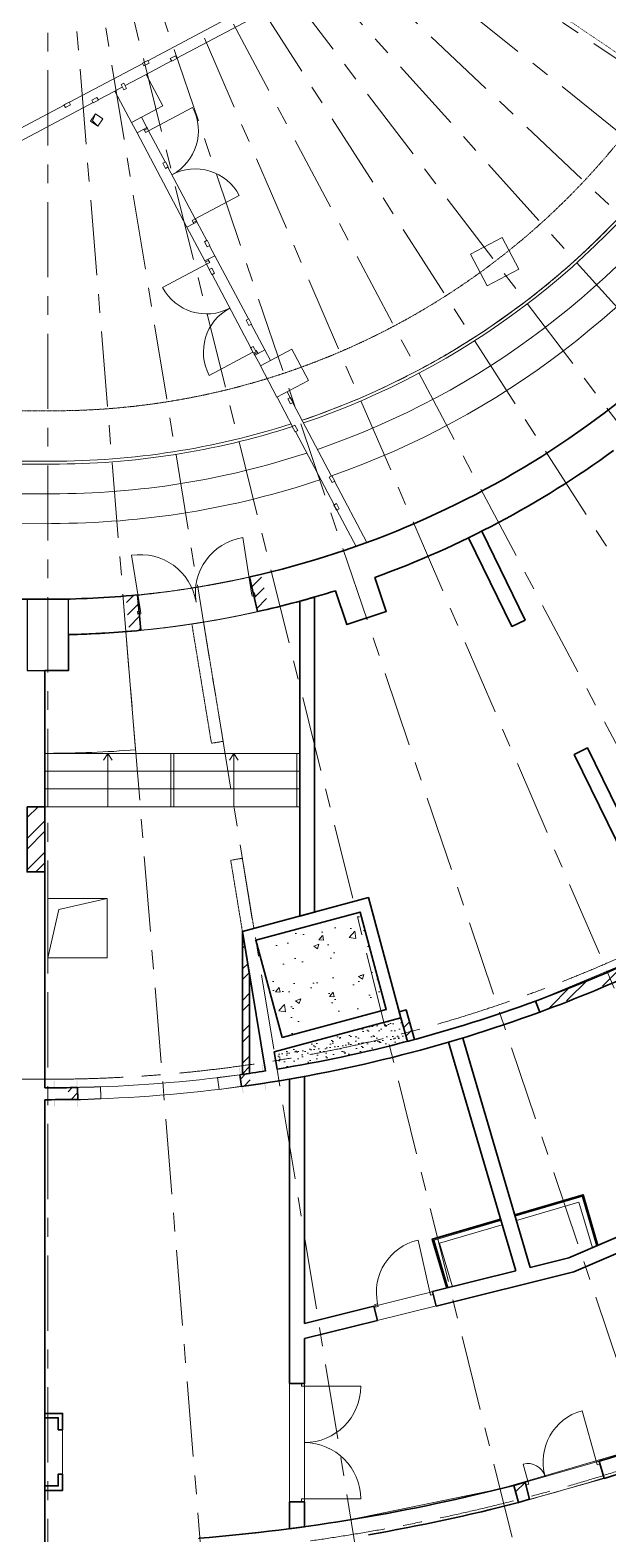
# Model space of a CAD drawing. Header units: millimetres. Extents: x -813692 to 807431, y 0 to 1813163.
# Drawn here: x 991 to 10742, y 852504 to 877884 of the extents above; entities that cross this region are included whole.
import ezdxf

# ---------------------------------------------------------------- set-up
doc = ezdxf.new("R2010")
doc.units = ezdxf.units.MM
for name, pattern in [('__Линия сетки__ш12_5 п3_0 ш3_0 п3_0_', [21.5, 12.5, -3, 3, -3]), ('Dashed', [5.644444, 2.822222, -2.822222]), ('KRST_Пунктир__т0_0 п1_0_', [1, 0, -1]), ('ГОСТ 2.303 4', [7, 5, -2, 0]), ('Линия сетки', [22.225, 12.7, -3.175, 3.175, -3.175])]:
    doc.linetypes.add(name, pattern=pattern)
for name, color, linetype, lineweight in [('A-ANNO-DIMS', 7, 'Continuous', 9), ('KR_0.09', 252, 'Continuous', 0), ('KR_0.2', 252, 'Continuous', 20), ('KR_0.35', 252, 'Continuous', 35), ('KR_0.5', 252, 'Continuous', 50), ('KR_strih', 252, 'Continuous', 0), ('S-GRID', 252, 'Continuous', 9), ('АР_двери', 252, 'Continuous', 0), ('АР_демонт.несущ', 252, 'ГОСТ 2.303 4', 20), ('АР_закладка проемов', 252, 'Continuous', 30), ('АР_кирпич120', 252, 'Continuous', 30), ('АР_кирпич250', 252, 'Continuous', 30), ('АР_кирпичные перегородки 120', 252, 'Continuous', 30), ('АР_монолит', 252, 'Continuous', 50), ('АР_Площади', 252, 'Continuous', 0), ('АР_тонкая линия', 252, 'Continuous', 5)]:
    doc.layers.add(name, color=color, linetype=linetype, lineweight=lineweight)
doc.layers.add('АР_обшивка коробов', color=252, linetype='Continuous')
pattern_1 = [(45, (-423586.43, -213449), (-89.802561, 89.802561), [])]
pattern_2 = [(45, (-1241.95, 1181845.07), (-265.16504, 265.16504), []), (45, (-1065.17, 1181845.07), (-265.16504, 265.16504), [])]

# ---------------------------------------------------------------- blocks, each defined once
blk = doc.blocks.new('КР_подвал')
at = {"layer": 'KR_0.09', "linetype": 'Continuous', "ltscale": 50}
h = blk.add_hatch(dxfattribs=at)
h.set_pattern_fill('BOUNDHATCH', color=256, scale=50, style=0, pattern_type=2)
h.set_pattern_definition([(45, (-423690.28, -213472.58), (-112.2532, 112.2532), [])])
h.paths.add_polyline_path([(242186, 84441), (242051, 85025), (242051, 85025), (242246, 85070), (242381, 84486)], flags=0)
h = blk.add_hatch(dxfattribs=at)
h.set_pattern_fill('BOUNDHATCH', color=256, scale=50, style=0, pattern_type=2)
h.set_pattern_definition([(45, (-423483.53, -213439.3), (-112.2532, 112.2532), [])])
h.paths.add_polyline_path([(240220, 84126), (240166, 84724), (240166, 84724), (239967, 84706), (240021, 84108)], flags=0)
at = {"layer": 'KR_0.09', "linetype": 'Continuous', "ltscale": 40}
h = blk.add_hatch(dxfattribs=at)
h.set_pattern_fill('BOUNDHATCH', color=256, scale=40, style=0, pattern_type=2)
h.set_pattern_definition(pattern_1)
h.paths.add_polyline_path([(241919, 76428), (241891, 76626), (241891, 76626), (242050, 76648), (242077, 76450)], flags=0)
h = blk.add_hatch(dxfattribs=at)
h.set_pattern_fill('BOUNDHATCH', color=256, scale=40, style=0, pattern_type=2)
h.set_pattern_definition(pattern_1)
h.paths.add_polyline_path([(239154, 76210), (239150, 76410), (239150, 76410), (238990, 76407), (238994, 76207)], flags=0)
at = {"layer": 'KR_0.5', "ltscale": 200}
h = blk.add_hatch(color=256, dxfattribs=at)
h.dxf.hatch_style = 1
edge = h.paths.add_edge_path()
edge.add_line((241904, 76636), (242273, 76690))
edge.add_arc((242273, 76690), 0.123, 278.2936, 368.2936)
edge.add_line((242273, 76690), (242257, 76796))
edge.add_line((242257, 76796), (242271, 76798))
edge.add_line((242271, 76798), (242287, 76684))
edge.add_line((242287, 76684), (241891, 76626))
edge.add_line((241891, 76626), (241875, 76740))
edge.add_line((241875, 76740), (241888, 76742))
edge.add_line((241888, 76742), (241904, 76636))
edge.add_arc((241904, 76636), 0.123, 188.2936, 278.2936)
h = blk.add_hatch(color=256, dxfattribs=at)
h.dxf.hatch_style = 1
edge = h.paths.add_edge_path()
edge.add_line((238764, 76413), (239136, 76418))
edge.add_arc((239136, 76418), 0.123, 270.7224, 360.7224)
edge.add_line((239136, 76418), (239135, 76525))
edge.add_line((239135, 76525), (239149, 76525))
edge.add_line((239149, 76525), (239150, 76410))
edge.add_line((239150, 76410), (238750, 76405))
edge.add_line((238750, 76405), (238749, 76520))
edge.add_line((238749, 76520), (238762, 76520))
edge.add_line((238762, 76520), (238763, 76413))
edge.add_arc((238764, 76413), 0.123, 180.7224, 270.7224)
h = blk.add_hatch(color=256, dxfattribs=at)
h.dxf.hatch_style = 1
edge = h.paths.add_edge_path()
edge.add_line((241937, 76423), (242305, 76477))
edge.add_arc((242305, 76476), 0.123, 8.2961, 98.2961, ccw=False)
edge.add_line((242306, 76476), (242321, 76371))
edge.add_line((242321, 76371), (242334, 76373))
edge.add_line((242334, 76373), (242318, 76486))
edge.add_line((242318, 76486), (241922, 76429))
edge.add_line((241922, 76429), (241939, 76315))
edge.add_line((241939, 76315), (241952, 76317))
edge.add_line((241952, 76317), (241937, 76423))
edge.add_arc((241937, 76423), 0.123, 98.2961, 188.2961, ccw=False)
h = blk.add_hatch(color=256, dxfattribs=at)
h.dxf.hatch_style = 1
edge = h.paths.add_edge_path()
edge.add_line((238768, 76197), (239141, 76202))
edge.add_arc((239141, 76202), 0.123, 0.7248, 90.7248, ccw=False)
edge.add_line((239141, 76202), (239142, 76095))
edge.add_line((239142, 76095), (239156, 76095))
edge.add_line((239156, 76095), (239154, 76210))
edge.add_line((239154, 76210), (238754, 76205))
edge.add_line((238754, 76205), (238756, 76090))
edge.add_line((238756, 76090), (238769, 76090))
edge.add_line((238769, 76090), (238768, 76197))
edge.add_arc((238768, 76197), 0.123, 90.7248, 180.7248, ccw=False)
at = {"layer": 'KR_strih', "ltscale": 200}
h = blk.add_hatch(dxfattribs=at)
h.set_pattern_fill('AR-CONC', color=256, scale=5)
h.set_pattern_definition([(50, (-417527.6, -218869.9), (910.92334, -79.6954), [95.25, -1047.75]), (355, (-417527.6, -218869.9), (-176.2171, 955.2842), [76.2, -838.2029]), (100.45144, (-417451.7, -218876.6), (734.7062, 875.5888), [80.95, -890.4512]), (46.1842, (-417527.6, -218615.9), (1355.3952, -210.2116), [142.875, -1571.625]), (96.63556, (-417414.6, -218633.4), (1187.0207, 1237.1306), [121.425, -1335.678]), (351.18415, (-417527.6, -218615.9), (1187.0207, 1237.1306), [114.2998, -1257.2987]), (21, (-417400.6, -218679.4), (758.07196, -511.326), [95.25, -1047.75]), (326, (-417400.6, -218679.4), (309.0101, 920.9398), [76.2, -838.2]), (71.45144, (-417337.4, -218722), (1067.0821, 409.6138), [80.95, -890.4497]), (37.5, (-417527.58, -218869.92), (15.44302, 422.7752), [0, -828.04, 0, -850.9, 0, -841.375]), (7.5, (-417527.6, -218869.92), (334.0983, 500.90287), [0, -485.14, 0, -808.99, 0, -320.675]), (327.5, (-417810.8, -218869.92), (677.95298, -28.64372), [0, -317.5, 0, -990.6, 0, -1314.45]), (317.5, (-417937.8, -218869.9), (740.6459, 127.13246), [0, -412.75, 0, -657.86, 0, -933.45])])
h.paths.add_polyline_path([(244359, 77729), (242601, 77256), (242159, 78897), (243917, 79371)])
at = {"layer": 'Defpoints', "ltscale": 200}
blk.add_lwpolyline([(238300, 83450), (239000, 83450), (239000, 84650), (238300, 84650)], close=True, dxfattribs=at)
blk.add_lwpolyline([(240117, 84117, -0.017277), (239000, 84054)], format="xyb", dxfattribs=at)
at = {"layer": 'KR_0.2', "ltscale": 200}
for points in [[(242186, 84441), (242057, 85027, -0.025639), (240163, 84714), (240220, 84126, 0.030748)], [(239154, 76210, 0.028857), (241919, 76428), (241891, 76626, -0.028856), (239150, 76410)]]:
    blk.add_lwpolyline(points, format="xyb", close=True, dxfattribs=at)
blk.add_lwpolyline([(238600, 82050), (238650, 82050, 0.020365), (240131, 82110), (239968, 84104)], format="xyb", dxfattribs=at)
for points in [[(238300, 80050), (238600, 80050), (238600, 81150), (238300, 81150)], [(246593, 69406), (248036, 69814), (247954, 70103), (246511, 69695)]]:
    blk.add_lwpolyline(points, close=True, dxfattribs=at)
at = {"layer": 'KR_0.35', "ltscale": 200}
for p, q in [((242055, 85026), (242186, 84441)), ((240162, 84723), (240220, 84126))]:
    blk.add_line(p, q, dxfattribs=at)
for points in [[(243502, 84794), (243695, 84222), (244359, 84446), (244165, 85018)], [(2001, 17018), (47620, 84650), (238650, 84650)], [(238600, 83450), (239000, 83450), (239000, 84054)], [(238600, 81150), (238600, 83450)], [(238300, 81150), (238600, 81150)], [(238300, 80050), (238600, 80050)], [(238600, 76405), (238600, 80050)], [(242469, 77013), (244604, 77588), (244058, 79616), (241933, 79043), (242320, 76689)], [(246949, 77683), (246880, 77870)], [(242517, 76721), (242469, 77013)], [(238650, 76405), (238600, 76405)], [(239150, 76410), (239154, 76210)], [(241891, 76626), (241919, 76428)], [(238600, 68700), (238600, 76205)], [(238650, 76205), (238600, 76205)], [(248036, 69814), (247954, 70103)], [(246593, 69406), (246511, 69695)]]:
    blk.add_lwpolyline(points, dxfattribs=at)
blk.add_lwpolyline([(242601, 77256), (244359, 77729), (243917, 79371), (242159, 78897)], close=True, dxfattribs=at)
for centre, radius, start, end in [((238650, 100250), 15600, 282.6168, 326), ((238650, 100250), 16200, 289.9046, 306.0954), ((238765, 99857), 15790, 282.5112, 287.4575), ((238650, 100250), 15600, 270, 275.5627), ((238650, 100250), 16200, 271.238, 275.5627), ((238650, 100250), 24045, 277.8129, 290.1909), ((238650, 100250), 23845, 279.3333, 290.1908), ((238650, 100250), 23845, 277.8129, 278.8528), ((238650, 100250), 23845, 270, 271.2014), ((238650, 100250), 24045, 270, 271.2014), ((238650, 100250), 31550, 287.1522, 291.9315), ((238650, 100250), 31850, 287.1394, 288.2169), ((238650, 100250), 31550, 274.6443, 284.4279), ((238650, 100250), 31850, 279.7831, 284.4407)]:
    blk.add_arc(centre, radius, start, end, dxfattribs=at)
blk = doc.blocks.new('Д-1300-ДП-Л')
at = {"layer": 'АР_двери'}
for points in [[(349, -398), (349, 502)], [(-851, -398), (-851, -98)], [(-901, -398), (-851, -398), (-851, -448), (-901, -448), (-901, -398)], [(349, -398), (399, -398), (399, -448), (349, -448), (349, -398)]]:
    blk.add_lwpolyline(points, dxfattribs=at)
for centre, radius, start, end in [((349, -398), 900, 90, 180), ((-851, -398), 300, 0, 90)]:
    blk.add_arc(centre, radius, start, end, dxfattribs=at)
blk = doc.blocks.new('Д-1000-ОП-Л')
at = {"layer": 'АР_двери'}
for points in [[(-318.5, -560), (-318.5, 340)], [(-1268.5, -560), (-1218.5, -560), (-1218.5, -610), (-1268.5, -610), (-1268.5, -560)], [(-318.5, -560), (-268.5, -560), (-268.5, -610), (-318.5, -610), (-318.5, -560)]]:
    blk.add_lwpolyline(points, dxfattribs=at)
blk.add_arc((-318.5, -560), 900, 90, 180, dxfattribs=at)
blk = doc.blocks.new('Оси200')
at = {"layer": 'S-GRID', "linetype": 'Линия сетки', "ltscale": 100}
for q in [(-156868.7, -221543.3), (-148092.2, -220465.7), (-139432.5, -218677.6), (-130947, -216190.9), (-122691.9, -213022.1), (-114722, -209192.1), (-107090.1, -204726.5), (-99846.8, -199654.7), (-93040.2, -194010.4), (-86715.3, -187831), (-80914.2, -181157.6), (-75741.3, -173989.8)]:
    blk.add_line((-165703.8, -113309.3), q, dxfattribs=at)
for points in [[(-165703.8, -113309.3), (-165703.8, -221903.3)], [(-165703.8, -128903.8), (-412703.7, -128903.3)], [(-165703.8, -137003.8), (-412703.7, -137003.3)]]:
    blk.add_lwpolyline(points, dxfattribs=at)
for radius, start in [(15594, 269.99998), (23694.4, 270), (31794.8, 269.99999), (39894.8, 270)]:
    blk.add_arc((-165703.8, -113309.3), radius, start, 326, dxfattribs=at)
blk = doc.blocks.new('Д-2000-ДП')
at = {"layer": 'АР_двери'}
for points in [[(-189, -511), (-189, 439)], [(1711, -511), (1711, 439)], [(-239, -511), (-189, -511), (-189, -561), (-239, -561), (-239, -511)], [(1711, -511), (1761, -511), (1761, -561), (1711, -561), (1711, -511)]]:
    blk.add_lwpolyline(points, dxfattribs=at)
for centre, start, end in [((-189, -511), 0, 90), ((1711, -511), 90, 180)]:
    blk.add_arc(centre, 950, start, end, dxfattribs=at)

msp = doc.modelspace()

# ---------------------------------------------------------------- hatches: boundary and pattern name
at = {"layer": 'АР_закладка проемов', "lineweight": 0}
h = msp.add_hatch(dxfattribs=at)
h.set_pattern_fill('ANSI32', color=256, scale=1000)
h.set_pattern_definition([(45, (-1241.97, 1181845.1), (-265.16504, 265.16504), []), (45, (-1065.2, 1181845.1), (-265.16504, 265.16504), [])])
h.paths.add_polyline_path([(1241.2, 864777.6), (941.2, 864777.6), (941.2, 863677.6), (1241.2, 863677.6)])
h = msp.add_hatch(dxfattribs=at)
h.set_pattern_fill('ANSI32', color=256, scale=1000)
h.set_pattern_definition(pattern_2)
h.paths.add_polyline_path([(1241.3, 864777.6), (941.3, 864777.6), (941.3, 863677.6), (1241.3, 863677.6)])
h = msp.add_hatch(dxfattribs=at)
h.set_pattern_fill('ANSI32', color=256, scale=1000)
h.set_pattern_definition(pattern_2)
h.paths.add_polyline_path([(11424.1, 862071.9), (11339.8, 862253.3), (10728.1, 861999.2), (10807.3, 861815.7)])
h.paths.add_polyline_path([(10807.3, 861815.7), (10728.1, 861999.2), (9521.5, 861498), (9590.5, 861310.3)])
h = msp.add_hatch(dxfattribs=at)
h.set_pattern_fill('ANSI32', color=256, scale=1000)
h.set_pattern_definition(pattern_2)
h.paths.add_polyline_path([(9344.8, 853377), (9152.3, 853322.6), (9220.4, 853081.7, 0.0015381), (9409.7, 853131.1)])
h.paths.add_polyline_path([(9420.7, 853089.5), (9409.7, 853131.1, -0.0015381), (9220.4, 853081.7), (9234, 853033.9)])
at = {"layer": 'АР_кирпичные перегородки 120', "lineweight": 0}
h = msp.add_hatch(dxfattribs=at)
h.set_pattern_fill('ANSI32', color=256, scale=1000)
h.set_pattern_definition(pattern_2)
h.paths.add_polyline_path([(4694, 861940.8), (4574, 862671), (4574, 860406, 0.0012789), (4694, 860423.1)])
h.paths.add_polyline_path([(4694, 860423.1, -0.0012789), (4574, 860406), (4574, 860259.6), (4694, 860276.6)])
h = msp.add_hatch(dxfattribs=at)
h.set_pattern_fill('ANSI32', color=256, scale=1000)
h.set_pattern_definition(pattern_2)
h.paths.add_polyline_path([(7336.9, 861347.7), (7221.4, 861315.3), (7321.4, 860957.6, 0.0012662), (7437.3, 860988.5)])
h.paths.add_polyline_path([(7437.3, 860988.5, -0.0012662), (7321.4, 860957.6), (7360.4, 860817.9, 0.0012582), (7476.4, 860848.7)])
at = {"layer": 'АР_тонкая линия', "transparency": 33554687}
h = msp.add_hatch(dxfattribs=at)
h.set_pattern_fill('AR-SAND', color=256, scale=100)
h.set_pattern_definition([(37.5, (-1241.95, 1181845.07), (-6.299336, 192.68238), [0, -152, 0, -170, 0, -162.5]), (7.5, (-1241.95, 1181845.07), (176.97767, 282.2146), [0, -82, 0, -137, 0, -52.5]), (327.5, (-1364.95, 1181845.07), (311.41419, 0.565905), [0, -50, 0, -180, 0, -235]), (317.5, (-1364.95, 1181845.07), (300.61266, 87.76756), [0, -25, 0, -118, 0, -135])])
h.paths.add_polyline_path([(6960.4, 861138.8), (5110.3, 860640.6), (5134.9, 860491.3, 0.0203665), (7024.5, 860881.5)])
h.paths.add_polyline_path([(7249, 861216.6), (6960.4, 861138.8), (7024.5, 860881.5, 0.0032335), (7321.4, 860957.6)])
h.paths.add_polyline_path([(7321.4, 860957.6, -0.0032335), (7024.5, 860881.5), (7059.6, 860740.8, 0.003256), (7360.4, 860817.9)])
h.paths.add_polyline_path([(7024.5, 860881.5, -0.0203665), (5134.9, 860491.3), (5158.4, 860348.3, 0.0203617), (7059.6, 860740.8)])

# ---------------------------------------------------------------- linework, layer by layer
at = {"layer": 'АР_демонт.несущ', "linetype": 'Dashed', "ltscale": 0.3}
for points in [[(3721, 867860.8), (3918.5, 867892.1), (4249.3, 865879.9), (4051.9, 865847.5), (3721, 867860.8)], [(4376.3, 863873.9), (4573.4, 863906.3), (4768.1, 862723.2), (4574, 862671), (4376.3, 863873.9)]]:
    msp.add_lwpolyline(points, dxfattribs=at)
at = {"layer": 'АР_демонт.несущ', "ltscale": 0.3}
msp.add_lwpolyline([(1791.4, 860040.5), (2179.2, 860049.1), (2186.6, 859849.3), (1795.7, 859830.4), (1791.4, 860040.5)], dxfattribs=at)
at = {"layer": 'АР_демонт.несущ', "linetype": 'Dashed', "ltscale": 0.3}
for centre, radius, start, end in [((1354.3, 883420.5), 15140.5, 275.0609, 283.14281), ((1291.3, 883877.6), 16200, 275.19719, 282.98408)]:
    msp.add_arc(centre, radius, start, end, dxfattribs=at)
at = {"layer": 'АР_закладка проемов', "lineweight": 0}
for p, q in [((1241.2, 864777.6), (1241.2, 863677.6)), ((1241.3, 864777.6), (1241.3, 863677.6))]:
    msp.add_line(p, q, dxfattribs=at)
at = {"layer": 'АР_закладка проемов'}
msp.add_lwpolyline([(941.4, 864777.7), (1241.4, 864777.7), (1241.4, 863677.7), (941.4, 863677.7)], close=True, dxfattribs=at)
msp.add_lwpolyline([(9521.5, 861498, 0.0205996), (11339.8, 862253.3), (11424.1, 862071.9, -0.0206001), (9590.5, 861310.3), (9521.5, 861498)], format="xyb", dxfattribs=at)
msp.add_lwpolyline([(9152.3, 853322.6), (9344.8, 853377), (9420.7, 853089.5), (9234, 853033.9), (9152.3, 853322.6)], dxfattribs=at)
at = {"layer": 'АР_кирпич120'}
msp.add_lwpolyline([(4574, 862671), (4694, 861940.8), (4694, 860276.6), (4574, 860259.6), (4574, 862671)], dxfattribs=at)
at = {"layer": 'АР_кирпич250'}
for p, q in [((8391.6, 869316.5), (9122.4, 867817.6)), ((8616.3, 869426.1), (9347.1, 867927.2)), ((5541.3, 868245), (5791.3, 868315.1)), ((5541.3, 862931.5), (5541.3, 868245)), ((5791.3, 862998.8), (5791.3, 868315.1)), ((9122.4, 867817.6), (9347.1, 867927.2)), ((10174.3, 865660.4), (10399, 865770)), ((10399, 865770), (11967, 862554.5)), ((10174.3, 865660.4), (11742.3, 862444.9)), ((5541.3, 862931.5), (5791.3, 862998.8)), ((9430.5, 857001.7), (8292.8, 860873.4)), ((9187.6, 856941.5), (8053, 860802.9)), ((5620.1, 860225.5), (5370.1, 860181.1)), ((5370.1, 855045.5), (5370.1, 860181.1)), ((5620.1, 856057.1), (5620.1, 860225.5)), ((7843.7, 856350.8), (7783.5, 856593.4)), ((6852.9, 856105.2), (6792.8, 856347.8)), ((5620.1, 855799.6), (6852.9, 856105.2)), ((5620.1, 855045.5), (5620.1, 855799.6)), ((5620.1, 855045.5), (5370.1, 855045.5)), ((5370.1, 852592.4), (5370.1, 853045.5)), ((5620.1, 853045.5), (5370.1, 853045.5)), ((5620.1, 852626), (5620.1, 853045.5)), ((5370.1, 852592.4), (5620.1, 852626))]:
    msp.add_line(p, q, dxfattribs=at)
for points in [[(9430.5, 857001.7), (10084.4, 857163.8), (12085.1, 858023), (12183.8, 857793.3), (10164.4, 856926.1), (7843.7, 856350.8)], [(7783.5, 856593.4), (9187.6, 856941.5)], [(5620.1, 856057.1), (6792.8, 856347.8)]]:
    msp.add_lwpolyline(points, dxfattribs=at)
at = {"layer": 'АР_кирпичные перегородки 120'}
for p, q in [((7218.6, 861314.5), (7336.9, 861347.7)), ((7221.4, 861315.3), (7360.9, 860816.3)), ((7336.9, 861347.7), (7476.4, 860848.7)), ((7358.1, 860815.5), (7476.4, 860848.7))]:
    msp.add_line(p, q, dxfattribs=at)
at = {"layer": 'АР_обшивка коробов', "lineweight": 30}
for points in [[(9169.6, 857889.4), (10321.2, 858227.8), (10572.3, 857373.3)], [(8021.3, 856652.4), (7778, 857480.5), (8929.8, 857818.9)], [(1541.1, 854263.6), (1541.1, 854538.6), (1241.1, 854538.6), (1241.1, 854463.6), (1466.1, 854463.6), (1466.1, 854263.6), (1541.1, 854263.6)], [(1541.1, 853513.6), (1541.1, 853238.6), (1241.1, 853238.6), (1241.1, 853313.6), (1466.1, 853313.6), (1466.1, 853513.6), (1541.1, 853513.6)]]:
    msp.add_lwpolyline(points, dxfattribs=at)
at = {"layer": 'АР_обшивка коробов', "lineweight": 5}
for points in [[(9173.2, 857877.4), (10312.7, 858212.2), (10560.7, 857368.3)], [(9176.7, 857865.4), (10304.3, 858196.7), (10549.1, 857363.4)], [(9197.8, 857793.4), (10253.4, 858103.6), (10480.1, 857332.2)], [(8033.5, 856655.4), (7793.5, 857472), (8933.3, 857806.9)], [(8045.6, 856658.4), (7809.1, 857463.5), (8936.8, 857794.9)], [(8118.5, 856676.4), (7902.2, 857412.7), (8958, 857723)]]:
    msp.add_lwpolyline(points, dxfattribs=at)
at = {"layer": 'АР_Площади', "ltscale": 0.5}
for points in [[(11338, 862257), (9521.5, 861498, -0.0225075), (7476.4, 860848.7), (7336.2, 861347.5), (7218.6, 861314.5), (6699.3, 863243.4), (5791.3, 862998.8), (5791.3, 868315.1), (6143.6, 868421.5), (6336.7, 867849.3), (6999.9, 868073.3), (6806.8, 868645.4, 0.0265186), (8391.6, 869316.5), (9122.4, 867817.6), (9347.1, 867927.2), (8616.3, 869426.1, 0.0394862), (10835.2, 870787.4)], [(1241.3, 852328.4), (1241.3, 853238.6), (1541.1, 853238.6), (1541.1, 854538.6), (1241.4, 854538.6), (1241.3, 859832.6), (1795.6, 859837.9), (1793.1, 860038), (1241.3, 860032.6), (1241.3, 867077.6), (1641.4, 867077.6), (1641.4, 867677.7, 0.0601078), (5541.3, 868245), (5541.3, 862931.5), (4574, 862671), (4574, 860259.6), (4156.5, 860205.4), (4180.5, 860006.8), (5370.1, 860181.1), (5370.1, 852592.4), (3828.5, 852429.8)]]:
    msp.add_lwpolyline(points, format="xyb", dxfattribs=at)
for points in [[(11967, 862554.5), (10399, 865770), (10174.3, 865660.4), (11742.3, 862444.9)], [(5620.1, 852626), (5620.1, 855799.6), (10164.4, 856926.1), (14307.9, 858705.4)], [(11388.7, 853987.1), (8923.5, 853264.7), (6407.7, 852745.2), (5620.1, 852626)]]:
    msp.add_lwpolyline(points, dxfattribs=at)
at = {"layer": 'АР_Площади', "color": 5, "ltscale": 0.5}
for points in [[(10572.3, 857373.3), (10321.2, 858227.8), (9169.6, 857889.4), (8292.8, 860873.4, 0.0353566), (11493.5, 862104.3), (13184.6, 858495.1), (10572.3, 857373.3)], [(5620.1, 856057.1), (5620.1, 860225.5, 0.0259483), (8053, 860802.9), (8929.8, 857818.9), (7778, 857480.5), (8021.3, 856652.4), (5620.1, 856057.1)], [(6703.4, 852490.8, 0.0203242), (9234, 853033.9, 0.0093659), (11248.2, 853624), (11312.6, 853433.6), (11548.7, 853513.3), (13981.7, 846313.3)]]:
    msp.add_lwpolyline(points, format="xyb", dxfattribs=at)
at = {"layer": 'АР_тонкая линия', "linetype": 'KRST_Пунктир__т0_0 п1_0_'}
msp.add_line((-8748.8, 890788.6), (14265.4, 875215.1), dxfattribs=at)
at = {"layer": 'АР_тонкая линия'}
for p, q in [((2980.2, 877366.8), (4217.4, 878022.2)), ((4703.9, 878064.9), (3466.8, 877409.5)), ((2977.4, 877372.1), (2889.1, 877325.3)), ((2977.9, 877371.2), (2889.5, 877324.4)), ((3001.3, 877327), (2977.4, 877372.1)), ((3001.3, 877327), (2977.9, 877371.2)), ((3445.8, 877449.3), (3357.4, 877402.5)), ((3445.8, 877449.3), (3357.4, 877402.5)), ((3357.4, 877402.5), (3380.8, 877358.3)), ((3357.4, 877402.5), (3381.3, 877357.4)), ((3380.8, 877358.3), (3469.2, 877405.1)), ((3381.3, 877357.4), (3469.6, 877404.2)), ((3469.2, 877405.1), (3445.8, 877449.3)), ((3469.6, 877404.2), (3445.8, 877449.3)), ((1654.8, 876664.5), (2891.9, 877320)), ((2594.1, 876947.2), (2951, 877136.3)), ((2889.1, 877325.3), (2912.9, 877280.2)), ((2889.5, 877324.4), (2912.9, 877280.2)), ((2912.9, 877280.2), (3001.3, 877327)), ((2912.9, 877280.2), (3001.3, 877327)), ((3378.5, 877362.7), (2951, 877136.3)), ((2951, 877136.3), (3231.9, 876606.1)), ((2420.8, 876855.4), (2550, 876923.8)), ((2574, 876987.4), (2528.9, 876963.6)), ((2573.1, 876987), (2528.9, 876963.6)), ((2528.9, 876963.6), (2575.7, 876875.2)), ((2528.9, 876963.6), (2575.7, 876875.2)), ((2619.9, 876898.6), (2573.1, 876987)), ((2620.8, 876899.1), (2574, 876987.4)), ((2575.7, 876875.2), (2620.8, 876899.1)), ((2575.7, 876875.2), (2619.9, 876898.6)), ((329.3, 875962.3), (1566.4, 876617.7)), ((2053, 876660.5), (815.9, 876005.1)), ((1652, 876669.8), (1563.6, 876623)), ((1563.6, 876623), (1587.5, 876578)), ((1652.4, 876669), (1564.1, 876622.1)), ((1564.1, 876622.1), (1587.5, 876578)), ((1587.5, 876578), (1675.8, 876624.8)), ((1587.5, 876578), (1675.8, 876624.8)), ((1675.8, 876624.8), (1652, 876669.8)), ((1675.8, 876624.8), (1652.4, 876669)), ((2120.3, 876747.1), (2031.9, 876700.3)), ((2120.3, 876747.1), (2031.9, 876700.3)), ((2031.9, 876700.3), (2055.3, 876656.1)), ((2031.9, 876700.3), (2055.8, 876655.2)), ((2055.3, 876656.1), (2143.7, 876702.9)), ((2055.8, 876655.2), (2144.2, 876702)), ((2143.7, 876702.9), (2120.3, 876747.1)), ((2144.2, 876702), (2120.3, 876747.1)), ((2420.8, 876855.4), (2141.4, 876707.3)), ((2701.7, 876325.2), (2420.8, 876855.4)), ((3231.9, 876606.1), (2701.7, 876325.2)), ((2095.3, 876468.1), (2011.3, 876343.9)), ((2095.3, 876468.1), (2011.3, 876343.9)), ((2095.3, 876468.1), (2046, 876350.6)), ((2046, 876350.6), (2095.3, 876468.1)), ((2219.6, 876384), (2095.3, 876468.1)), ((2219.6, 876384), (2095.3, 876468.1)), ((2135.5, 876259.8), (2219.6, 876384)), ((2135.5, 876259.8), (2219.6, 876384)), ((2870.6, 876414.7), (2964.1, 876238.1)), ((2992.2, 876185.1), (3734.5, 876578.3)), ((2011.3, 876343.9), (2135.5, 876259.8)), ((2011.3, 876343.9), (2135.5, 876259.8)), ((2046, 876350.6), (2135.5, 876259.8)), ((2135.5, 876259.8), (2046, 876350.6)), ((2702.7, 876325.7), (2796.3, 876149.2)), ((2796.3, 876149.2), (2911.1, 876210)), ((3638.9, 874558.6), (2796.3, 876149.2)), ((2964.1, 876238.1), (2911.1, 876210)), ((2911.1, 876210), (2920.5, 876192.3)), ((2973.5, 876220.4), (2920.5, 876192.3)), ((2920.5, 876192.3), (2973.5, 876220.4)), ((2920.5, 876192.3), (2939.2, 876157)), ((2939.2, 876157), (2992.2, 876185.1)), ((2964.1, 876238.1), (2992.2, 876185.1)), ((2973.5, 876220.4), (2964.1, 876238.1)), ((2992.2, 876185.1), (2973.5, 876220.4)), ((2992.2, 876185.1), (3270.9, 875659.1)), ((3276.2, 875662), (3231.1, 875638.1)), ((3275.3, 875661.5), (3231.1, 875638.1)), ((3231.1, 875638.1), (3277.9, 875549.7)), ((3231.1, 875638.1), (3277.9, 875549.7)), ((3322.1, 875573.1), (3275.3, 875661.5)), ((3323, 875573.6), (3276.2, 875662)), ((3277.9, 875549.7), (3323, 875573.6)), ((3277.9, 875549.7), (3322.1, 875573.1)), ((3317.7, 875570.8), (3778.7, 874700.6)), ((3778.7, 874700.6), (4521, 875093.8)), ((3638.9, 874558.6), (3753.8, 874619.5)), ((3778.7, 874700.6), (3725.7, 874672.5)), ((3725.7, 874672.5), (3744.4, 874637.1)), ((3744.4, 874637.1), (3797.5, 874665.2)), ((3797.5, 874665.2), (3744.4, 874637.1)), ((3744.4, 874637.1), (3753.8, 874619.5)), ((3753.8, 874619.5), (3806.8, 874647.5)), ((3778.7, 874700.6), (3806.8, 874647.5)), ((3797.5, 874665.2), (3778.7, 874700.6)), ((3806.8, 874647.5), (3797.5, 874665.2)), ((3806.8, 874647.5), (3973.1, 874333.7)), ((3638.9, 874558.6), (3941.6, 873987.4)), ((3978.4, 874336.5), (3933.3, 874312.6)), ((3977.5, 874336), (3933.3, 874312.6)), ((4024.3, 874247.6), (3977.5, 874336)), ((4025.2, 874248.1), (3978.4, 874336.5)), ((8955.8, 874380.8), (8425.6, 874099.9)), ((9236.7, 873850.6), (8955.8, 874380.8)), ((3933.3, 874312.6), (3980.1, 874224.2)), ((3933.3, 874312.6), (3980.1, 874224.2)), ((3980.1, 874224.2), (4025.2, 874248.1)), ((3980.1, 874224.2), (4024.3, 874247.6)), ((3994.6, 874015.4), (4109.4, 874076.3)), ((4019.9, 874245.3), (4109.4, 874076.3)), ((4109.4, 874076.3), (4675.3, 873008.2)), ((8425.6, 874099.9), (8706.5, 873569.7)), ((3969.6, 873934.3), (3227.4, 873541.1)), ((3994.6, 874015.4), (3941.6, 873987.4)), ((3969.6, 873934.3), (3941.6, 873987.4)), ((3941.6, 873987.4), (3950.9, 873969.7)), ((4003.9, 873997.8), (3950.9, 873969.7)), ((3950.9, 873969.7), (4003.9, 873997.8)), ((3950.9, 873969.7), (3969.6, 873934.3)), ((3969.6, 873934.3), (4022.7, 873962.4)), ((4015.9, 873847.1), (3969.6, 873934.3)), ((4003.9, 873997.8), (3994.6, 874015.4)), ((4022.7, 873962.4), (4003.9, 873997.8)), ((4055.6, 873868.1), (4010.6, 873844.3)), ((4010.6, 873844.3), (4057.4, 873755.9)), ((4055.6, 873868.1), (4011.5, 873844.7)), ((4011.5, 873844.7), (4058.3, 873756.4)), ((4102.4, 873779.8), (4055.6, 873868.1)), ((4102.4, 873779.8), (4055.6, 873868.1)), ((8706.5, 873569.7), (9236.7, 873850.6)), ((4057.4, 873755.9), (4102.4, 873779.8)), ((4058.3, 873756.4), (4102.4, 873779.8)), ((4718.1, 872521.6), (4062.7, 873758.7)), ((4680.6, 873011), (4635.6, 872987.1)), ((4679.7, 873010.5), (4635.6, 872987.1)), ((4635.6, 872987.1), (4682.4, 872898.8)), ((4635.6, 872987.1), (4682.4, 872898.8)), ((4726.6, 872922.2), (4679.7, 873010.5)), ((4727.4, 872922.6), (4680.6, 873011)), ((4682.4, 872898.8), (4727.4, 872922.6)), ((4682.4, 872898.8), (4726.6, 872922.2)), ((4722.1, 872919.8), (4952.1, 872485.7)), ((4751.7, 872447.5), (4013.9, 872056.6)), ((4757.9, 872542.7), (4712.8, 872518.8)), ((4712.8, 872518.8), (4759.6, 872430.4)), ((4757.9, 872542.7), (4713.7, 872519.3)), ((4713.7, 872519.3), (4760.5, 872430.9)), ((4804.7, 872454.3), (4757.9, 872542.7)), ((4804.7, 872454.3), (4757.9, 872542.7)), ((4759.6, 872430.4), (4804.7, 872454.3)), ((4760.5, 872430.9), (4804.7, 872454.3)), ((4784.2, 872396.8), (4764.9, 872433.2)), ((4764.9, 872433.2), (4774.9, 872414.5)), ((4774.9, 872414.5), (4827.9, 872442.5)), ((4827.9, 872442.5), (4774.9, 872414.5)), ((4774.9, 872414.5), (4784.2, 872396.8)), ((4784.2, 872396.8), (4837.2, 872424.9)), ((4877.7, 872220.3), (4784.2, 872396.8)), ((4809.2, 872477.9), (4795.9, 872470.9)), ((4827.9, 872442.5), (4809.2, 872477.9)), ((4837.2, 872424.9), (4827.9, 872442.5)), ((4837.2, 872424.9), (4952.1, 872485.7)), ((4876.7, 872219.7), (5406.9, 872500.6)), ((5045.6, 872309.2), (4952.1, 872485.7)), ((5406.9, 872500.6), (5687.8, 871970.4)), ((5157.6, 871689.6), (4876.7, 872219.7)), ((5687.8, 871970.4), (5157.6, 871689.6)), ((5420.3, 871196.1), (5158.6, 871690.1)), ((5377.5, 871682.7), (5326.5, 871779)), ((5382.8, 871685.5), (5337.8, 871661.7)), ((5382, 871685.1), (5337.8, 871661.7)), ((5337.8, 871661.7), (5384.6, 871573.3)), ((5337.8, 871661.7), (5384.6, 871573.3)), ((5428.8, 871596.7), (5382, 871685.1)), ((5429.7, 871597.2), (5382.8, 871685.5)), ((5384.6, 871573.3), (5429.7, 871597.2)), ((5384.6, 871573.3), (5428.8, 871596.7)), ((6079.8, 870357.2), (5424.4, 871594.4)), ((5460.1, 871217.2), (5415, 871193.3)), ((5415, 871193.3), (5461.8, 871105)), ((5460.1, 871217.2), (5415.9, 871193.8)), ((5415.9, 871193.8), (5462.7, 871105.4)), ((5506.9, 871128.8), (5460.1, 871217.2)), ((5506.9, 871128.8), (5460.1, 871217.2)), ((5461.8, 871105), (5506.9, 871128.8)), ((5462.7, 871105.4), (5506.9, 871128.8)), ((6122.5, 869870.7), (5467.1, 871107.8)), ((1356.4, 870608.6), (-343.9, 870611.1)), ((1356.4, 870558.6), (-343.9, 870561.1)), ((6085.1, 870360.1), (6040, 870336.2)), ((6084.2, 870359.6), (6040, 870336.2)), ((6040, 870336.2), (6086.8, 870247.8)), ((6040, 870336.2), (6086.8, 870247.8)), ((6131, 870271.2), (6084.2, 870359.6)), ((6131.9, 870271.7), (6085.1, 870360.1)), ((6086.8, 870247.8), (6131.9, 870271.7)), ((6086.8, 870247.8), (6131, 870271.2)), ((6674, 869235.6), (6126.6, 870268.9)), ((1355.6, 870058.6), (-344.7, 870061.1)), ((6162.3, 869891.7), (6117.2, 869867.8)), ((6117.2, 869867.8), (6164.1, 869779.5)), ((6162.3, 869891.7), (6118.1, 869868.3)), ((6118.1, 869868.3), (6164.9, 869779.9)), ((6209.1, 869803.4), (6162.3, 869891.7)), ((6209.1, 869803.4), (6162.3, 869891.7)), ((6164.1, 869779.5), (6209.1, 869803.4)), ((6164.9, 869779.9), (6209.1, 869803.4)), ((6493.5, 869170.5), (6169.4, 869782.3)), ((1354.9, 869558.6), (-345.4, 869561.1)), ((1241.3, 865677.6), (5541.3, 865677.6)), ((2302.2, 865677.8), (2229, 865560.2)), ((2302.2, 865677.8), (2375.5, 865560.2)), ((2303.3, 864777.6), (2303.3, 865677.6)), ((4429.2, 865677.8), (4356, 865560.2)), ((4429.2, 865677.8), (4502.4, 865560.2)), ((4430.2, 864777.6), (4430.2, 865677.6)), ((1241.3, 865377.6), (5541.3, 865377.6)), ((1241.3, 865077.6), (5541.3, 865077.6)), ((1241.3, 864777.6), (5541.3, 864777.6))]:
    msp.add_line(p, q, dxfattribs=at)
at = {"layer": 'АР_тонкая линия', "linetype": '__Линия сетки__ш12_5 п3_0 ш3_0 п3_0_'}
msp.add_line((-144260.8, 871676.8), (1357.7, 871458.6), dxfattribs=at)
at = {"layer": 'АР_тонкая линия', "ltscale": 0.5}
for p, q in [((1478.3, 863040.5), (2291.2, 863227.6)), ((1291.2, 862227.6), (1478.3, 863040.5))]:
    msp.add_line(p, q, dxfattribs=at)
at = {"layer": 'АР_тонкая линия'}
for points in [[(1291.4, 864777.7), (1291.4, 865677.7)], [(3366.3, 864777.6), (3366.3, 865677.6)], [(3416.3, 864777.6), (3416.3, 865677.6)], [(5491.3, 864777.6), (5491.3, 865677.6)]]:
    msp.add_lwpolyline(points, dxfattribs=at)
at = {"layer": 'АР_тонкая линия', "ltscale": 0.5}
msp.add_lwpolyline([(1291.2, 863227.6), (2291.2, 863227.6), (2291.2, 862227.6), (1291.2, 862227.6)], close=True, dxfattribs=at)
at = {"layer": 'АР_тонкая линия', "linetype": '__Линия сетки__ш12_5 п3_0 ш3_0 п3_0_'}
msp.add_arc((1376.1, 883758.6), 12300, 269.91415, 325.91415, dxfattribs=at)
at = {"layer": 'АР_тонкая линия'}
for centre, radius, start, end in [((2992.2, 876185.1), 840, 297.91415, 27.91415), ((1376.1, 883758.6), 13150, 288.64696, 325.3932), ((1376.1, 883758.6), 13200, 288.6824, 325.39517), ((1376.1, 883758.6), 13700, 289.02224, 325.41412), ((1376.1, 883758.6), 14200, 289.33751, 325.43172), ((3778.7, 874700.6), 840, 27.91415, 117.91415), ((1376.1, 883758.6), 13150, 313.66415, 315.41415), ((1376.1, 883758.6), 13150, 311.91415, 313.66415), ((1376.1, 883758.6), 13150, 310.16415, 311.91415), ((1376.1, 883758.6), 13150, 308.41415, 310.16415), ((3969.6, 873934.3), 840, 207.91415, 297.91415), ((1376.1, 883758.6), 13150, 306.66415, 308.41415), ((4756.1, 872449.8), 840, 117.91415, 207.91415), ((1376.1, 883758.6), 13150, 301.41415, 306.66415), ((1376.1, 883758.6), 13150, 294.41415, 299.66415), ((1376.1, 883758.6), 13150, 299.66415, 301.41415), ((1376.1, 883758.6), 13150, 288.64696, 294.41415), ((1376.1, 883758.6), 13150, 269.91415, 287.80726), ((1376.1, 883758.6), 13150, 269.91415, 287.80726), ((1376.1, 883758.6), 13200, 269.91415, 287.82387), ((1376.1, 883758.6), 13700, 269.91415, 288.21703), ((1376.1, 883758.6), 14200, 269.91415, 288.56228)]:
    msp.add_arc(centre, radius, start, end, dxfattribs=at)

# ---------------------------------------------------------------- block references
at = {"layer": 'A-ANNO-DIMS', "color": 18, "lineweight": 0, "true_color": 0x000000}
msp.add_blockref('Оси200', (166995, 997181.2), dxfattribs=at)
at = {"layer": 'АР_двери', "color": 0}
for name, p, rotation in [('Д-2000-ДП', (2959.4, 868615.7), 9.085094328941855), ('Д-1000-ОП-Л', (7925.3, 857198.1), 12.41795083145709), ('Д-2000-ДП', (6131.1, 854806.5), 269.9999999999997), ('Д-1300-ДП-Л', (10104.2, 854006.5), 15.63232335443233)]:
    msp.add_blockref(name, p, dxfattribs=dict(at, rotation=rotation))
at = {"layer": 'АР_монолит'}
msp.add_blockref('КР_подвал', (-237358.6, 783627.7), dxfattribs=at)

doc.saveas('drawing.dxf')
